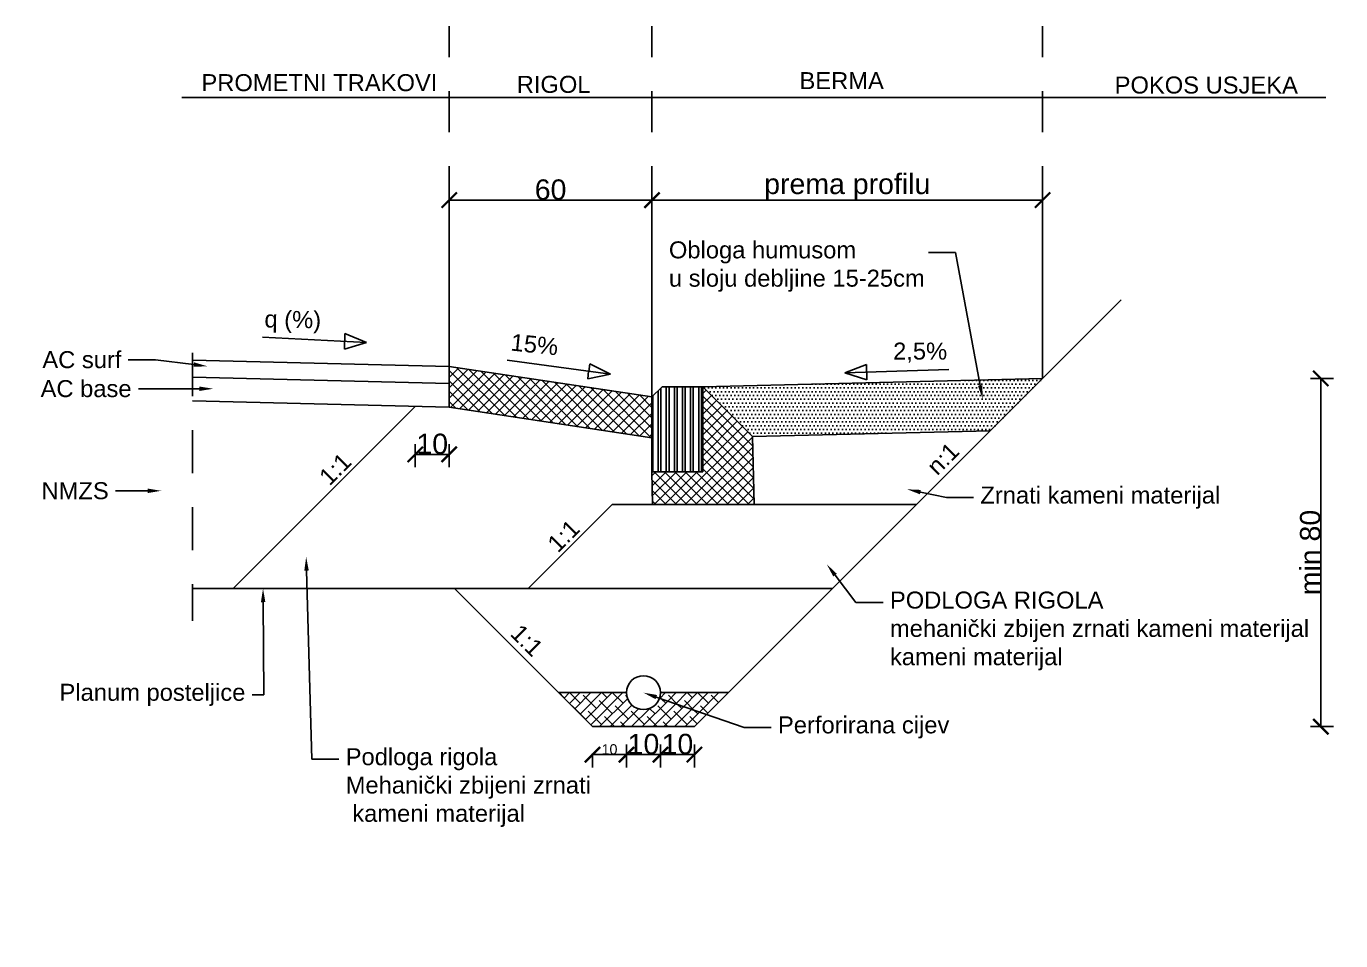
# Model space of a CAD drawing. Header units: millimetres. Extents: x 4540 to 10296, y 4496 to 8723.
# Drawn here: x 6788.727 to 6792.597, y 5213.705 to 5216.396 of the extents above; entities that cross this region are included whole.
import ezdxf
from ezdxf import colors
from ezdxf.entities.mleader import LeaderData, LeaderLine
from ezdxf.math import Vec2, Vec3

# ---------------------------------------------------------------- set-up
doc = ezdxf.new("R2010")
doc.units = ezdxf.units.MM
doc.header["$PDMODE"] = 35
doc.header["$PDSIZE"] = 5
doc.linetypes.add('ACAD_ISO02W100', pattern=[15, 12, -3])
doc.linetypes.add('DASHED', pattern=[19.05, 12.7, -6.35])
doc.layers.add('detalj', color=5, linetype='Continuous')
doc.styles.get("Standard").update_dxf_attribs({"font": 'arial.ttf'})
doc.dimstyles.new('Detalji', dxfattribs={"dimscale": 0.03, "dimtxt": 2, "dimasz": 1.5, "dimexe": 1.25, "dimexo": 0.625, "dimgap": 0, "dimtad": 1, "dimlfac": 100, "dimtxsty": 'Standard', "dimblk": 'ARCHTICK', "dimcen": 2, "dimazin": 0, "dimtfac": 1, "dimtmove": 0, "dimatfit": 3, "dimfxl": 1, "dimfxlon": 1, "dimarcsym": 0})
pattern_1 = [(135, (6743.374532, 5206.472352), (-0.015266435, -0.015266435), []), (225, (6743.374532, 5206.472352), (0.015266435, -0.015266435), [])]
pattern_2 = [(45, (2183.359267, 4580.835389), (-0.01571544821, 0.01571544821), []), (135, (2183.359267, 4580.835389), (-0.04714634464, 0.01571544821), [0.0555625, -0.0333375])]

# ---------------------------------------------------------------- blocks, each defined once
blk = doc.blocks.new('_ArchTick')
at = {"color": 0, "linetype": 'ByBlock', "const_width": 0.15}
blk.add_lwpolyline([(-0.5, -0.5), (0.5, 0.5)], dxfattribs=at)
blk = doc.blocks.new('*D76')
at = {"layer": 'Defpoints', "color": 0, "lineweight": 18, "transparency": 16777216}
for p in [(6790.3946, 5214.3348), (6790.4946, 5214.3348), (6790.4946, 5214.2525)]:
    blk.add_point(p, dxfattribs=at)
at = {"layer": 'detalj', "color": 0, "lineweight": -2, "transparency": 16777216}
for p, q in [((6790.3946, 5214.2555), (6790.3946, 5214.215)), ((6790.3946, 5214.2525), (6790.4946, 5214.2525)), ((6790.4946, 5214.2555), (6790.4946, 5214.215))]:
    blk.add_line(p, q, dxfattribs=at)
at = {"layer": 'detalj', "color": 0, "lineweight": -2, "transparency": 16777216, "xscale": 0.045, "yscale": 0.045, "zscale": 0.045, "rotation": 180}
blk.add_blockref('_ArchTick', (6790.3946, 5214.2525), dxfattribs=at)
at = {"layer": 'detalj', "color": 0, "lineweight": -2, "transparency": 16777216, "xscale": 0.045, "yscale": 0.045, "zscale": 0.045}
blk.add_blockref('_ArchTick', (6790.4946, 5214.2525), dxfattribs=at)
at = {"layer": 'detalj', "color": 0, "transparency": 16777216, "insert": (6790.4446, 5214.2678), "char_height": 0.03, "attachment_point": 5}
blk.add_mtext('10', dxfattribs=at)
blk = doc.blocks.new('*D73')
at = {"layer": 'Defpoints', "color": 0, "lineweight": 18, "transparency": 16777216}
for p in [(6790.4946, 5214.3348), (6790.5946, 5214.3348), (6790.5946, 5214.2525)]:
    blk.add_point(p, dxfattribs=at)
at = {"layer": 'detalj', "color": 0, "lineweight": -2, "transparency": 16777216}
for p, q in [((6790.4946, 5214.2825), (6790.4946, 5214.215)), ((6790.5946, 5214.2825), (6790.5946, 5214.215)), ((6790.4946, 5214.2525), (6790.5946, 5214.2525))]:
    blk.add_line(p, q, dxfattribs=at)
at = {"layer": 'detalj', "color": 0, "lineweight": -2, "transparency": 16777216, "xscale": 0.045, "yscale": 0.045, "zscale": 0.045, "rotation": 180}
blk.add_blockref('_ArchTick', (6790.4946, 5214.2525), dxfattribs=at)
at = {"layer": 'detalj', "color": 0, "lineweight": -2, "transparency": 16777216, "xscale": 0.045, "yscale": 0.045, "zscale": 0.045}
blk.add_blockref('_ArchTick', (6790.5946, 5214.2525), dxfattribs=at)
at = {"layer": 'detalj', "color": 0, "transparency": 16777216, "insert": (6790.5446, 5214.2832), "char_height": 0.06, "attachment_point": 5}
blk.add_mtext('10', dxfattribs=at)
blk = doc.blocks.new('*D77')
at = {"layer": 'Defpoints', "color": 0, "lineweight": 18, "transparency": 16777216}
for p in [(6790.5946, 5214.3348), (6790.6946, 5214.3348), (6790.6946, 5214.2525)]:
    blk.add_point(p, dxfattribs=at)
at = {"layer": 'detalj', "color": 0, "lineweight": -2, "transparency": 16777216}
for p, q in [((6790.5946, 5214.2825), (6790.5946, 5214.215)), ((6790.6946, 5214.2825), (6790.6946, 5214.215)), ((6790.5946, 5214.2525), (6790.6946, 5214.2525))]:
    blk.add_line(p, q, dxfattribs=at)
at = {"layer": 'detalj', "color": 0, "lineweight": -2, "transparency": 16777216, "xscale": 0.045, "yscale": 0.045, "zscale": 0.045, "rotation": 180}
blk.add_blockref('_ArchTick', (6790.5946, 5214.2525), dxfattribs=at)
at = {"layer": 'detalj', "color": 0, "lineweight": -2, "transparency": 16777216, "xscale": 0.045, "yscale": 0.045, "zscale": 0.045}
blk.add_blockref('_ArchTick', (6790.6946, 5214.2525), dxfattribs=at)
at = {"layer": 'detalj', "color": 0, "transparency": 16777216, "insert": (6790.6446, 5214.2832), "char_height": 0.06, "attachment_point": 5}
blk.add_mtext('10', dxfattribs=at)
blk = doc.blocks.new('*D78')
at = {"layer": 'Defpoints', "color": 0, "lineweight": 18, "transparency": 16777216}
for p in [(6789.8726, 5215.2772), (6789.9726, 5215.2747), (6789.9726, 5215.1362)]:
    blk.add_point(p, dxfattribs=at)
at = {"layer": 'detalj', "color": 0, "lineweight": -2, "transparency": 16777216}
for p, q in [((6789.8726, 5215.1662), (6789.8726, 5215.0987)), ((6789.9726, 5215.1662), (6789.9726, 5215.0987)), ((6789.8726, 5215.1362), (6789.9726, 5215.1362))]:
    blk.add_line(p, q, dxfattribs=at)
at = {"layer": 'detalj', "color": 0, "lineweight": -2, "transparency": 16777216, "xscale": 0.045, "yscale": 0.045, "zscale": 0.045, "rotation": 180}
blk.add_blockref('_ArchTick', (6789.8726, 5215.1362), dxfattribs=at)
at = {"layer": 'detalj', "color": 0, "lineweight": -2, "transparency": 16777216, "xscale": 0.045, "yscale": 0.045, "zscale": 0.045}
blk.add_blockref('_ArchTick', (6789.9726, 5215.1362), dxfattribs=at)
at = {"layer": 'detalj', "color": 0, "transparency": 16777216, "insert": (6789.9226, 5215.1668), "char_height": 0.06, "attachment_point": 5}
blk.add_mtext('10', dxfattribs=at)
blk = doc.blocks.new('*D79')
at = {"layer": 'Defpoints', "color": 0, "lineweight": 18, "transparency": 16777216}
for p in [(6789.9726, 5215.865), (6790.5696, 5215.8846), (6790.5696, 5215.865)]:
    blk.add_point(p, dxfattribs=at)
at = {"layer": 'detalj', "color": 0, "lineweight": -2, "transparency": 16777216}
for p, q in [((6789.9726, 5215.8838), (6789.9726, 5215.9221)), ((6790.5696, 5215.8838), (6790.5696, 5215.9221)), ((6789.9726, 5215.8846), (6790.5696, 5215.8846))]:
    blk.add_line(p, q, dxfattribs=at)
at = {"layer": 'detalj', "color": 0, "lineweight": -2, "transparency": 16777216, "xscale": 0.045, "yscale": 0.045, "zscale": 0.045, "rotation": 180}
blk.add_blockref('_ArchTick', (6789.9726, 5215.8846), dxfattribs=at)
at = {"layer": 'detalj', "color": 0, "lineweight": -2, "transparency": 16777216, "xscale": 0.045, "yscale": 0.045, "zscale": 0.045}
blk.add_blockref('_ArchTick', (6790.5696, 5215.8846), dxfattribs=at)
at = {"layer": 'detalj', "color": 0, "transparency": 16777216, "insert": (6790.2711, 5215.9152), "char_height": 0.06, "attachment_point": 5}
blk.add_mtext('60', dxfattribs=at)
blk = doc.blocks.new('*D74')
at = {"layer": 'Defpoints', "color": 0, "lineweight": 18, "transparency": 16777216}
for p in [(6790.5696, 5215.865), (6791.7196, 5215.8846), (6791.7196, 5215.865)]:
    blk.add_point(p, dxfattribs=at)
at = {"layer": 'detalj', "color": 0, "lineweight": -2, "transparency": 16777216}
for p, q in [((6790.5696, 5215.8838), (6790.5696, 5215.9221)), ((6791.7196, 5215.8838), (6791.7196, 5215.9221)), ((6790.5696, 5215.8846), (6791.7196, 5215.8846))]:
    blk.add_line(p, q, dxfattribs=at)
at = {"layer": 'detalj', "color": 0, "lineweight": -2, "transparency": 16777216, "xscale": 0.045, "yscale": 0.045, "zscale": 0.045, "rotation": 180}
blk.add_blockref('_ArchTick', (6790.5696, 5215.8846), dxfattribs=at)
at = {"layer": 'detalj', "color": 0, "lineweight": -2, "transparency": 16777216, "xscale": 0.045, "yscale": 0.045, "zscale": 0.045}
blk.add_blockref('_ArchTick', (6791.7196, 5215.8846), dxfattribs=at)
at = {"layer": 'detalj', "color": 0, "transparency": 16777216, "insert": (6791.1446, 5215.9234), "char_height": 0.06, "attachment_point": 5}
blk.add_mtext('{\\fArial|b0|i0|c238|p34;prema profilu}', dxfattribs=at)
blk = doc.blocks.new('*D75')
at = {"layer": 'Defpoints', "color": 0, "lineweight": 18, "transparency": 16777216}
for p in [(6791.7196, 5215.3598), (6790.6946, 5214.3348), (6792.5387, 5214.3348)]:
    blk.add_point(p, dxfattribs=at)
at = {"layer": 'detalj', "color": 0, "lineweight": -2, "transparency": 16777216}
for p, q in [((6792.5087, 5215.3598), (6792.5762, 5215.3598)), ((6792.5387, 5215.3598), (6792.5387, 5214.3348)), ((6792.5087, 5214.3348), (6792.5762, 5214.3348))]:
    blk.add_line(p, q, dxfattribs=at)
at = {"layer": 'detalj', "color": 0, "lineweight": -2, "transparency": 16777216, "xscale": 0.045, "yscale": 0.045, "zscale": 0.045}
for p, rotation in [((6792.5387, 5215.3598), 90), ((6792.5387, 5214.3348), 270)]:
    blk.add_blockref('_ArchTick', p, dxfattribs=dict(at, rotation=rotation))
at = {"layer": 'detalj', "color": 0, "transparency": 16777216, "insert": (6792.508, 5214.8473), "char_height": 0.06, "attachment_point": 5, "rotation": 90}
blk.add_mtext('{\\fArial|b0|i0|c238|p34;min 80 }', dxfattribs=at)

msp = doc.modelspace()

# ---------------------------------------------------------------- hatches: boundary and pattern name
at = {"layer": 'detalj'}
h = msp.add_hatch(dxfattribs=at)
h.set_pattern_fill('ANSI37', color=1, scale=0.0068, angle=90)
h.set_pattern_definition(pattern_1)
h.paths.add_polyline_path([(6789.97257, 5215.39474), (6789.97257, 5215.27482), (6790.56957, 5215.18482), (6790.56957, 5215.30519)])
h = msp.add_hatch(dxfattribs=at)
h.set_pattern_fill('DOTS', color=1, scale=0.007)
h.set_pattern_definition([(0, (6686.455961, 5172.548612), (0.00555625, 0.0111125), [0, -0.0111125])])
h.paths.add_polyline_path([(6791.56572, 5215.20597), (6791.71957, 5215.35982), (6790.71957, 5215.33482), (6790.86591, 5215.18847)])
h = msp.add_hatch(dxfattribs=at)
h.set_pattern_fill('ANSI32', color=1, scale=0.0025, angle=45)
h.set_pattern_definition([(90, (6686.45596, 5172.548612), (-0.0238125, 0), []), (90, (6686.463898, 5172.55655), (-0.0238125, 0), [])])
h.paths.add_polyline_path([(6790.71957, 5215.33482), (6790.59957, 5215.33482), (6790.56957, 5215.30519), (6790.56957, 5215.18482), (6790.56957, 5215.08482), (6790.71957, 5215.08482)])
h = msp.add_hatch(dxfattribs=at)
h.set_pattern_fill('ANSI37', color=1, scale=0.0068, angle=90)
h.set_pattern_definition(pattern_1)
h.paths.add_polyline_path([(6790.71957, 5215.08482), (6790.56957, 5215.08482), (6790.57091, 5214.98854), (6790.87091, 5214.98854), (6790.86591, 5215.18847), (6790.71957, 5215.33482)])
h = msp.add_hatch(dxfattribs=at)
h.set_pattern_fill('ANSI38', color=1, scale=0.007)
h.set_pattern_definition(pattern_2)
h.paths.add_polyline_path([(6790.49457, 5214.43482), (6790.29457, 5214.43482), (6790.39457, 5214.33482), (6790.69457, 5214.33482), (6790.73042, 5214.37066), (6790.59183, 5214.4185, -0.8462275)])
h = msp.add_hatch(dxfattribs=at)
h.set_pattern_fill('ANSI38', color=1, scale=0.007)
h.set_pattern_definition(pattern_2)
h.paths.add_polyline_path([(6790.79457, 5214.43482), (6790.59457, 5214.43482, -0.0832901), (6790.59183, 5214.4185), (6790.73042, 5214.37066)])

# ---------------------------------------------------------------- linework, layer by layer
at = {"layer": 'detalj', "linetype": 'ACAD_ISO02W100', "ltscale": 0.01}
for p, q in [((6789.97257, 5215.86505), (6789.97257, 5216.3963)), ((6790.56957, 5215.86505), (6790.56957, 5216.3963)), ((6791.71957, 5215.86505), (6791.71957, 5216.3963))]:
    msp.add_line(p, q, dxfattribs=at)
at = {"layer": 'detalj'}
for p, q in [((6792.55396, 5216.18678), (6789.18548, 5216.18678)), ((6789.97257, 5215.39474), (6789.97257, 5215.86505)), ((6790.56957, 5215.30519), (6790.56957, 5215.86505)), ((6791.71957, 5215.35982), (6791.71957, 5215.86505)), ((6790.69457, 5214.33482), (6791.95104, 5215.59128)), ((6789.42271, 5215.48084), (6789.72888, 5215.46587)), ((6789.66427, 5215.46903), (6789.6639, 5215.44637)), ((6789.66538, 5215.49165), (6789.665, 5215.46899)), ((6789.72888, 5215.46587), (6789.66538, 5215.49165)), ((6789.6639, 5215.44637), (6789.72888, 5215.46587)), ((6789.97257, 5215.39474), (6789.21675, 5215.41364)), ((6790.56957, 5215.30519), (6789.97257, 5215.39474)), ((6789.97257, 5215.27474), (6789.97257, 5215.39474)), ((6790.14359, 5215.41364), (6790.44727, 5215.37192)), ((6790.38627, 5215.40316), (6790.38391, 5215.38062)), ((6790.44727, 5215.37192), (6790.38627, 5215.40316)), ((6791.13745, 5215.37622), (6791.20137, 5215.40094)), ((6791.20137, 5215.40094), (6791.20137, 5215.37828)), ((6789.97257, 5215.34474), (6789.21675, 5215.36364)), ((6790.38319, 5215.38072), (6790.38083, 5215.35818)), ((6790.38083, 5215.35818), (6790.44727, 5215.37192)), ((6791.71957, 5215.35982), (6790.71957, 5215.33482)), ((6791.44383, 5215.38612), (6791.13745, 5215.37622)), ((6791.2021, 5215.35564), (6791.13745, 5215.37622)), ((6791.2021, 5215.37831), (6791.2021, 5215.35564)), ((6790.59957, 5215.33482), (6790.56957, 5215.30519)), ((6790.71957, 5215.33482), (6790.59957, 5215.33482)), ((6790.71957, 5215.08482), (6790.71957, 5215.33482)), ((6790.71957, 5215.33482), (6790.86591, 5215.18847)), ((6789.97257, 5215.27474), (6789.21675, 5215.29364)), ((6789.33656, 5214.7412), (6789.8726, 5215.27724)), ((6790.56957, 5215.18482), (6789.97257, 5215.27482)), ((6790.56957, 5215.18482), (6790.56957, 5215.30519)), ((6791.56572, 5215.20597), (6790.86591, 5215.18847)), ((6790.56957, 5215.18482), (6790.56957, 5215.08482)), ((6790.86591, 5215.18847), (6790.87091, 5214.98854)), ((6790.56957, 5215.08482), (6790.71957, 5215.08482)), ((6790.57091, 5214.98854), (6790.56957, 5215.08482)), ((6790.20511, 5214.7412), (6790.45244, 5214.98854)), ((6790.45244, 5214.98854), (6791.34829, 5214.98854)), ((6790.87091, 5214.98854), (6790.57091, 5214.98854)), ((6789.21675, 5214.7412), (6791.10096, 5214.7412)), ((6790.39457, 5214.33482), (6789.98818, 5214.7412)), ((6790.69457, 5214.33482), (6790.39457, 5214.33482))]:
    msp.add_line(p, q, dxfattribs=at)
at = {"layer": 'detalj', "linetype": 'DASHED', "ltscale": 0.01}
msp.add_line((6789.21675, 5215.43494), (6789.21675, 5214.6462), dxfattribs=at)
at = {"layer": 'detalj', "linetype": 'ACAD_ISO02W100'}
for p, q in [((6790.49457, 5214.43482), (6790.29457, 5214.43482)), ((6790.79457, 5214.43482), (6790.59457, 5214.43482))]:
    msp.add_line(p, q, dxfattribs=at)
at = {"layer": 'detalj'}
msp.add_circle((6790.54457, 5214.43482), 0.05, dxfattribs=at)

# ---------------------------------------------------------------- texts
at = {"layer": 'detalj', "char_height": 0.05}
for s, width, insert, attachment_point in [('{\\fArial|b0|i0|c238|p34;PROMETNI TRAKOVI}', 0.740875, (6789.24311, 5216.25542), 1), ('{\\fArial|b0|i0|c238|p34;RIGOL}', 0.2359444, (6790.17135, 5216.2504), 1), ('{\\fArial|b0|i0|c238|p34;BERMA}', 1.3994823, (6791.004, 5216.26137), 1), ('{\\fArial|b0|i0|c238|p34;POKOS USJEKA}', 0.6091654, (6791.9319, 5216.24848), 1), ('2,5%', 0.0990132, (6791.43877, 5215.4653), 3)]:
    msp.add_mtext_dynamic_manual_height_columns(s, width=width, gutter_width=0.125, heights=[0], dxfattribs=dict(at, insert=insert, attachment_point=attachment_point))
at = {"layer": 'detalj', "char_height": 0.05, "attachment_point": 1}
for s, width, insert, rotation in [('{\\fArial|b0|i0|c238|p34;q (%)}', 0.1960642, (6789.42908, 5215.55993), 359.05117), ('{\\fArial|b0|i0|c238|p34;15}%', 0.0990132, (6790.15686, 5215.49186), 354.02907), ('{\\fArial|b0|i0|c238|p34;n:1}', 0.025, (6791.37435, 5215.10707), 45), ('{\\fArial|b0|i0|c238|p34;1:1}', 0.025, (6789.58476, 5215.07643), 45), ('{\\fArial|b0|i0|c238|p34;1:1}', 0.025, (6790.25718, 5214.87962), 45), ('{\\fArial|b0|i0|c238|p34;1:1}', 0.025, (6790.1848, 5214.64083), 315)]:
    msp.add_mtext_dynamic_manual_height_columns(s, width=width, gutter_width=0.125, heights=[0], dxfattribs=dict(at, insert=insert, rotation=rotation))

# ---------------------------------------------------------------- dimensions: what is measured, and where the dimension line sits
at = {"layer": 'detalj'}
dim = msp.add_linear_dim(base=(6791.71957, 5215.8846), p1=(6790.56957, 5215.86505), p2=(6791.71957, 5215.86505), text='{\\fArial|b0|i0|c238|p34;prema profilu}', dimstyle='Detalji', dxfattribs=at)
dim.commit()
dim.dimension.update_dxf_attribs({"geometry": '*D74', "text_midpoint": (6791.14457, 5215.92344)})
for base, p1, p2, override, picture, middle in [((6790.56957, 5215.8846), (6789.97257, 5215.86505), (6790.56957, 5215.86505), {"dimdec": 0}, '*D79', (6790.27107, 5215.91523)), ((6790.49457, 5214.25253), (6790.39457, 5214.33482), (6790.49457, 5214.33482), {"dimtxt": 1, "dimgap": 0, "dimfxl": 0.1}, '*D76', (6790.44457, 5214.26785))]:
    dim = msp.add_linear_dim(base=base, p1=p1, p2=p2, dimstyle='Detalji', override=override, dxfattribs=at)
    dim.commit()
    dim.dimension.update_dxf_attribs({"geometry": picture, "text_midpoint": middle})
dim = msp.add_linear_dim(base=(6792.53865, 5214.33482), p1=(6791.71957, 5215.35982), p2=(6790.69457, 5214.33482), angle=90, text='{\\fArial|b0|i0|c238|p34;min 80 }', dimstyle='Detalji', dxfattribs=at)
dim.commit()
dim.dimension.update_dxf_attribs({"geometry": '*D75', "text_midpoint": (6792.50802, 5214.84732)})
for base, p1, p2, picture, middle in [((6789.97257, 5215.13619), (6789.8726, 5215.27724), (6789.97257, 5215.27474), '*D78', (6789.92258, 5215.16682)), ((6790.59457, 5214.25253), (6790.49457, 5214.33482), (6790.59457, 5214.33482), '*D73', (6790.54457, 5214.28316)), ((6790.69457, 5214.25253), (6790.59457, 5214.33482), (6790.69457, 5214.33482), '*D77', (6790.64457, 5214.28316))]:
    dim = msp.add_linear_dim(base=base, p1=p1, p2=p2, dimstyle='Detalji', dxfattribs=at)
    dim.commit()
    dim.dimension.update_dxf_attribs({"geometry": picture, "text_midpoint": middle})

# ---------------------------------------------------------------- leaders
ml = msp.add_multileader_mtext('Standard', dxfattribs=at)
ml.set_content('{\\fArial|b0|i0|c238|p34;Obloga humusom\\Pu sloju debljine 15-25cm}', color=256)
ml.set_leader_properties()
ml.build(insert=Vec2(0, 0))
ml.multileader.update_dxf_attribs({"arrow_head_size": 0.04})
ctx = ml.context
ctx.base_point, ctx.char_height, ctx.arrow_head_size, ctx.landing_gap_size, ctx.plane_origin = Vec3(6790.59947, 5215.73087), 0.05, 0.04, 0.02, Vec3(6791.34754, 5215.71173)
notes = []
notes.append((ctx, [(0, (1, 1, 0), (6791.46378, 5215.73087), (-1, 0), 0.08, [(0, [(6791.54317, 5215.29956)], 0, [])])]))
ctx.mtext.insert, ctx.mtext.flow_direction = Vec3(6790.61947, 5215.76322), 5
ml = msp.add_multileader_mtext('Standard', dxfattribs=at)
ml.set_content('{\\fArial|b0|i0|c238|p34;AC surf}', color=256)
ml.set_leader_properties()
ml.build(insert=Vec2(0, 0))
ml.multileader.update_dxf_attribs({"arrow_head_size": 0.04})
ctx = ml.context
ctx.base_point, ctx.char_height, ctx.arrow_head_size, ctx.landing_gap_size, ctx.plane_origin = Vec3(6788.75228, 5215.41468), 0.05, 0.04, 0.02, Vec3(6788.99134, 5215.39554)
ctx.text_align_type = 2
notes.append((ctx, [(0, (1, 1, 0), (6789.10758, 5215.41468), (-1, 0), 0.08, [(0, [(6789.26052, 5215.39554)], 0, [])])]))
ctx.mtext.insert, ctx.mtext.alignment, ctx.mtext.flow_direction = Vec3(6789.00758, 5215.44011), 3, 5
ml = msp.add_multileader_mtext('Standard', dxfattribs=at)
ml.set_content('{\\fArial|b0|i0|c238|p34;AC base}', color=256)
ml.set_leader_properties()
ml.build(insert=Vec2(0, 0))
ml.multileader.update_dxf_attribs({"arrow_head_size": 0.04})
ctx = ml.context
ctx.base_point, ctx.char_height, ctx.arrow_head_size, ctx.landing_gap_size, ctx.plane_origin = Vec3(6788.75238, 5215.32941), 0.05, 0.04, 0.02, Vec3(6788.99425, 5215.32941)
ctx.text_align_type = 2
notes.append((ctx, [(0, (1, 1, 0), (6789.13739, 5215.32941), (-1, 0), 0.08, [(0, [(6789.27737, 5215.32941)], 0, [])])]))
ctx.mtext.insert, ctx.mtext.alignment, ctx.mtext.flow_direction = Vec3(6789.03739, 5215.35484), 3, 5
ml = msp.add_multileader_mtext('Standard', dxfattribs=at)
ml.set_content('{\\fArial|b0|i0|c238|p34;NMZS}', color=256)
ml.set_leader_properties()
ml.build(insert=Vec2(0, 0))
ml.multileader.update_dxf_attribs({"arrow_head_size": 0.04})
ctx = ml.context
ctx.base_point, ctx.char_height, ctx.arrow_head_size, ctx.landing_gap_size, ctx.plane_origin = Vec3(6788.76118, 5215.02896), 0.05, 0.04, 0.02, Vec3(6789.12484, 5215.02896)
ctx.text_align_type = 2
notes.append((ctx, [(0, (1, 1, 0), (6789.0701, 5215.02896), (-1, 0), 0.08, [(0, [(6789.12484, 5215.02896)], 0, [])])]))
ctx.mtext.insert, ctx.mtext.alignment, ctx.mtext.flow_direction = Vec3(6788.9701, 5215.05438), 3, 5
ml = msp.add_multileader_mtext('Standard', dxfattribs=at)
ml.set_content('{\\fArial|b0|i0|c238|p34;Zrnati kameni materijal}', color=256)
ml.set_leader_properties()
ml.build(insert=Vec2(0, 0))
ml.multileader.update_dxf_attribs({"arrow_head_size": 0.04})
ctx = ml.context
ctx.base_point, ctx.char_height, ctx.arrow_head_size, ctx.landing_gap_size, ctx.plane_origin = Vec3(6791.51655, 5215.00905), 0.05, 0.04, 0.02, Vec3(6791.27032, 5215.3388)
notes.append((ctx, [(0, (1, 1, 0), (6791.43655, 5215.00905), (1, 0), 0.08, [(0, [(6791.32081, 5215.0334)], 0, [])])]))
ctx.mtext.insert, ctx.mtext.width, ctx.mtext.flow_direction = Vec3(6791.53655, 5215.0414), 0.7147083, 5
ml = msp.add_multileader_mtext('Standard', dxfattribs=at)
ml.set_content('{\\fArial|b0|i0|c238|p34;Podloga rigola\\PMehanički zbijeni zrnati\\P kameni materijal}', color=256)
ml.set_leader_properties()
ml.build(insert=Vec2(0, 0))
ml.multileader.update_dxf_attribs({"arrow_head_size": 0.04})
ctx = ml.context
ctx.base_point, ctx.char_height, ctx.arrow_head_size, ctx.landing_gap_size, ctx.plane_origin = Vec3(6789.64778, 5214.23897), 0.05, 0.04, 0.02, Vec3(6789.6402, 5214.98133)
notes.append((ctx, [(0, (1, 1, 0), (6789.56778, 5214.23897), (1, 0), 0.08, [(0, [(6789.55146, 5214.83425)], 0, [])])]))
ctx.mtext.insert, ctx.mtext.flow_direction = Vec3(6789.66778, 5214.27132), 5
ml = msp.add_multileader_mtext('Standard', dxfattribs=at)
ml.set_content('{\\fArial|b0|i0|c238|p34;PODLOGA RIGOLA \\Pmehanički zbijen zrnati kameni materijal\\Pkameni materijal}', color=256)
ml.set_leader_properties()
ml.build(insert=Vec2(0, 0))
ml.multileader.update_dxf_attribs({"arrow_head_size": 0.04})
ctx = ml.context
ctx.base_point, ctx.char_height, ctx.arrow_head_size, ctx.landing_gap_size, ctx.plane_origin = Vec3(6791.25025, 5214.70003), 0.05, 0.04, 0.02, Vec3(6790.92227, 5214.88463)
notes.append((ctx, [(0, (1, 1, 0), (6791.17025, 5214.70003), (1, 0), 0.08, [(0, [(6791.08441, 5214.81254)], 0, [])])]))
ctx.mtext.insert, ctx.mtext.flow_direction = Vec3(6791.27025, 5214.73238), 5
ml = msp.add_multileader_mtext('Standard', dxfattribs=at)
ml.set_content('{\\fArial|b0|i0|c238|p34;Planum posteljice}', color=256)
ml.set_leader_properties()
ml.build(insert=Vec2(0, 0))
ml.multileader.update_dxf_attribs({"arrow_head_size": 0.04})
ctx = ml.context
ctx.base_point, ctx.char_height, ctx.arrow_head_size, ctx.landing_gap_size, ctx.plane_origin = Vec3(6788.81342, 5214.4285), 0.05, 0.04, 0.02, Vec3(6789.36251, 5214.71492)
ctx.text_align_type = 2
notes.append((ctx, [(0, (1, 1, 0), (6789.42704, 5214.4285), (-1, 0), 0.03446, [(0, [(6789.42444, 5214.7412)], 0, [])])]))
ctx.mtext.insert, ctx.mtext.width, ctx.mtext.alignment, ctx.mtext.flow_direction = Vec3(6789.37258, 5214.46085), 0.6451916, 3, 5
ml = msp.add_multileader_mtext('Standard', dxfattribs=at)
ml.set_content('{\\fArial|b0|i0|c238|p34;Perforirana cijev}', color=256)
ml.set_leader_properties()
ml.build(insert=Vec2(0, 0))
ml.multileader.update_dxf_attribs({"arrow_head_size": 0.04})
ctx = ml.context
ctx.base_point, ctx.char_height, ctx.arrow_head_size, ctx.landing_gap_size, ctx.plane_origin = Vec3(6790.9206, 5214.33263), 0.05, 0.04, 0.02, Vec3(6790.5695, 5214.44482)
notes.append((ctx, [(0, (1, 1, 0), (6790.8406, 5214.33263), (1, 0), 0.08, [(0, [(6790.54457, 5214.43482)], 0, [])])]))
ctx.mtext.insert, ctx.mtext.flow_direction = Vec3(6790.9406, 5214.36498), 5
for ctx, leaders in notes:
    for number, flags, end, landing, length, lines in leaders:
        leader = LeaderData()
        leader.index, (leader.has_last_leader_line, leader.has_dogleg_vector, leader.attachment_direction) = number, flags
        leader.last_leader_point, leader.dogleg_vector, leader.dogleg_length = Vec3(end), Vec3(landing), length
        for number, points, colour, breaks in lines:
            line = LeaderLine()
            line.index, line.vertices, line.color, line.breaks = number, Vec3.list(points), colors.encode_raw_color(colour), breaks
            leader.lines.append(line)
        ctx.leaders.append(leader)

doc.saveas('drawing.dxf')
